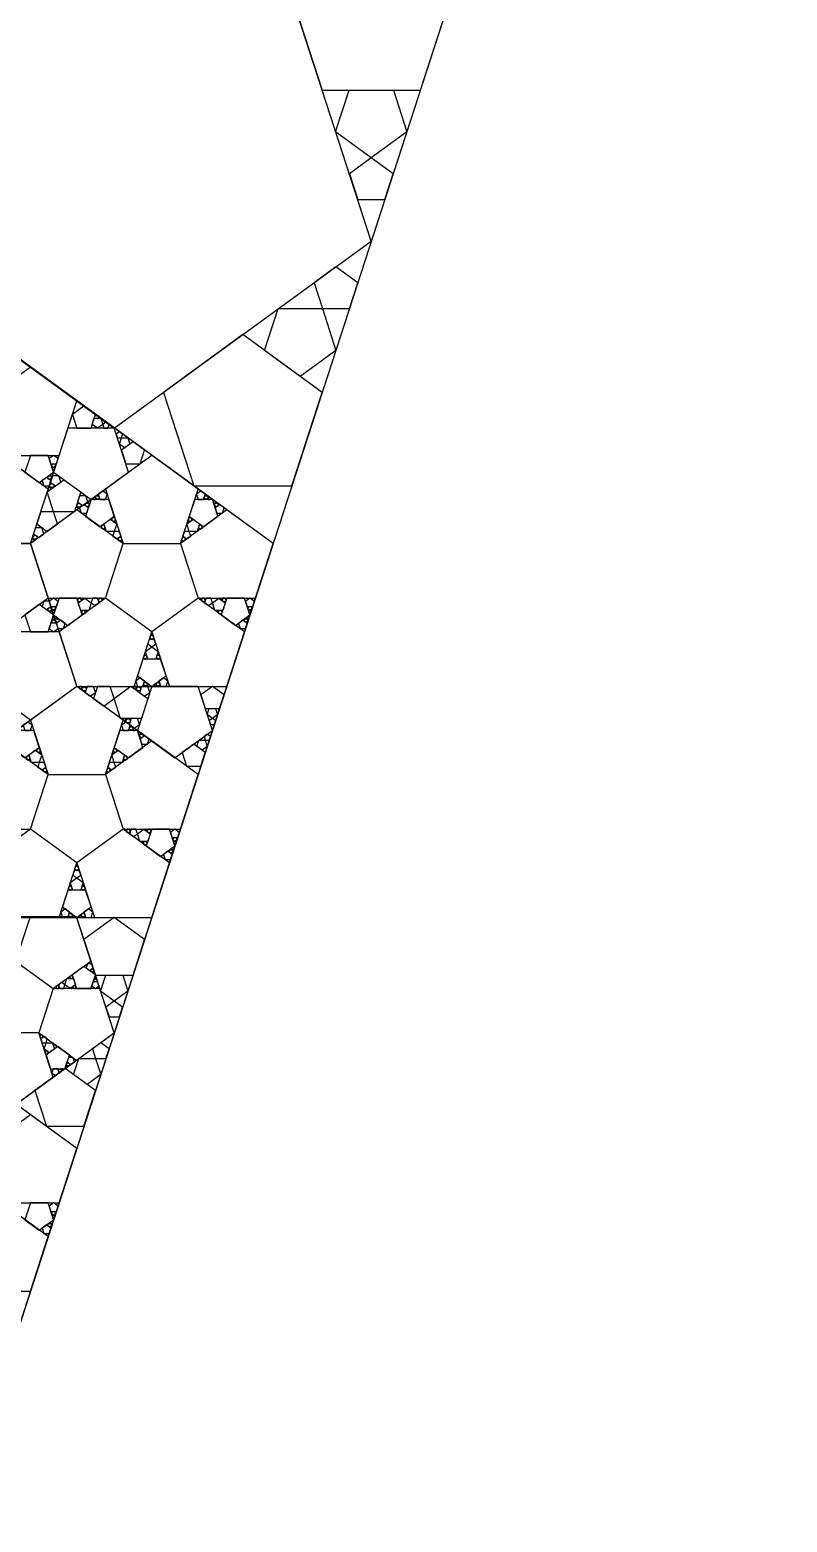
# Model space of a CAD drawing. Header units: inches. Extents: x -578 to 126, y -85 to 118.
# Drawn here: x -221.2 to -188.1, y -85.1 to -20 of the extents above; entities that cross this region are included whole.
import ezdxf

# ---------------------------------------------------------------- set-up
doc = ezdxf.new("R2010")
doc.units = ezdxf.units.IN
doc.header["$MEASUREMENT"] = 0
doc.layers.add('drawing', color=7, linetype='Continuous')

msp = doc.modelspace()

# ---------------------------------------------------------------- linework, layer by layer
for points in [[(-221.168, -42.43), (-219.144, -48.661), (-224.444, -52.512), (-229.744, -48.661), (-227.719, -42.43)], [(-217.893, -44.81), (-217.119, -42.43), (-214.617, -42.43), (-213.844, -44.81), (-215.868, -46.281)], [(-220.395, -52.512), (-217.893, -52.512), (-217.119, -54.891), (-219.144, -56.362), (-221.168, -54.891)], [(-221.815, -60.652), (-220.169, -61.848), (-220.798, -63.783), (-222.832, -63.783), (-223.461, -61.848)]]:
    msp.add_lwpolyline(points, close=True)
at = {"layer": 'drawing'}
for points in [[(-283.222, 95.766), (-378.328, 26.668), (-342.001, -85.135), (-224.444, -85.135), (-188.117, 26.668)], [(-283.223, -42.43), (-269.347, -85.135), (-224.444, -85.135), (-210.568, -42.43), (-246.895, -16.037)], [(-283.222, -42.43), (-269.347, -85.135), (-224.444, -85.135), (-210.568, -42.43), (-246.895, -16.037)], [(-217.506, -37.39), (-206.28, -29.234), (-210.568, -16.037), (-224.444, -16.037), (-228.732, -29.234)], [(-217.506, -37.39), (-206.28, -29.234), (-210.568, -16.037), (-224.444, -16.037), (-228.732, -29.234)], [(-202.811, -18.557), (-206.28, -16.037), (-209.749, -18.557), (-208.424, -22.635), (-204.136, -22.635)], [(-204.722, -24.467), (-206.28, -25.599), (-207.838, -24.467), (-207.243, -22.635), (-205.317, -22.635)], [(-205.325, -26.293), (-206.28, -25.599), (-207.236, -26.293), (-206.871, -27.417), (-205.69, -27.417)], [(-208.782, -31.051), (-208.417, -32.175), (-207.235, -32.175), (-206.87, -31.051), (-207.826, -30.357)], [(-233.02, -58.742), (-215.868, -58.742), (-210.568, -42.43), (-224.444, -32.349), (-238.32, -42.43)], [(-224.444, -32.349), (-238.32, -42.43), (-233.02, -58.742), (-215.868, -58.742), (-210.568, -42.43)], [(-221.168, -42.43), (-219.144, -36.2), (-224.444, -32.349), (-229.744, -36.2), (-227.719, -42.43)], [(-221.168, -42.43), (-219.144, -36.2), (-224.444, -32.349), (-229.744, -36.2), (-227.719, -42.43)], [(-210.343, -32.174), (-208.417, -32.174), (-207.822, -34.006), (-209.38, -35.138), (-210.938, -34.006)], [(-215.362, -35.832), (-214.037, -39.91), (-209.749, -39.91), (-208.424, -35.832), (-211.893, -33.312)], [(-222.419, -38.58), (-219.917, -38.58), (-219.144, -36.2), (-221.168, -34.729), (-223.193, -36.2)], [(-218.831, -36.427), (-219.337, -36.795), (-219.144, -37.39), (-218.518, -37.39), (-218.325, -36.795)], [(-218.097, -36.959), (-218.01, -37.226), (-218.238, -37.391), (-218.465, -37.226), (-218.378, -36.959)], [(-216.88, -39.315), (-217.506, -37.39), (-219.53, -37.39), (-220.156, -39.315), (-218.518, -40.505)], [(-216.88, -39.315), (-217.506, -37.39), (-219.53, -37.39), (-220.156, -39.315), (-218.518, -40.505)], [(-217.871, -37.124), (-218.01, -37.226), (-217.957, -37.39), (-217.785, -37.39), (-217.731, -37.226)], [(-217.367, -37.819), (-217.194, -37.819), (-217.141, -37.655), (-217.28, -37.553), (-217.42, -37.655)], [(-217.281, -38.086), (-217.194, -37.819), (-216.913, -37.819), (-216.826, -38.086), (-217.054, -38.251)], [(-217, -38.947), (-216.374, -38.947), (-216.181, -38.352), (-216.687, -37.985), (-217.193, -38.352)], [(-224.444, -40.05), (-223.671, -42.43), (-221.168, -42.43), (-220.395, -40.05), (-222.419, -38.58)], [(-220.782, -39.769), (-220.156, -39.315), (-220.395, -38.58), (-221.168, -38.58), (-221.407, -39.315)], [(-219.144, -48.661), (-212.593, -48.661), (-210.568, -42.43), (-215.868, -38.58), (-221.168, -42.43)], [(-219.144, -48.661), (-212.593, -48.661), (-210.568, -42.43), (-215.868, -38.58), (-221.168, -42.43)], [(-219.963, -38.72), (-220.156, -38.58), (-220.349, -38.72), (-220.275, -38.947), (-220.036, -38.947)], [(-220.069, -39.049), (-220.156, -39.112), (-220.243, -39.049), (-220.21, -38.947), (-220.102, -38.947)], [(-214.617, -42.43), (-213.844, -40.05), (-215.868, -38.58), (-217.893, -40.05), (-217.119, -42.43)], [(-220.662, -39.683), (-220.588, -39.91), (-220.349, -39.91), (-220.275, -39.683), (-220.469, -39.542)], [(-219.25, -41.042), (-220.159, -41.042), (-220.44, -40.177), (-219.705, -39.643), (-218.969, -40.177)], [(-220.382, -39.479), (-220.275, -39.479), (-220.242, -39.581), (-220.329, -39.644), (-220.416, -39.581)], [(-220.295, -39.416), (-220.275, -39.479), (-220.209, -39.479), (-220.189, -39.416), (-220.242, -39.378)], [(-219.844, -39.744), (-219.93, -39.479), (-220.209, -39.479), (-220.295, -39.744), (-220.07, -39.908)], [(-220.103, -39.151), (-220.156, -39.112), (-220.209, -39.151), (-220.189, -39.214), (-220.123, -39.214)], [(-220.272, -40.055), (-220.296, -39.982), (-220.373, -39.982), (-220.396, -40.055), (-220.334, -40.1)], [(-220.171, -39.982), (-220.296, -39.982), (-220.335, -39.863), (-220.233, -39.789), (-220.132, -39.863)], [(-218.658, -40.606), (-218.744, -40.341), (-219.023, -40.341), (-219.109, -40.606), (-218.883, -40.77)], [(-218.239, -40.505), (-218.326, -40.442), (-218.292, -40.34), (-218.185, -40.34), (-218.152, -40.442)], [(-217.893, -40.505), (-217.819, -40.278), (-218.012, -40.137), (-218.205, -40.278), (-218.132, -40.505)], [(-213.724, -40.137), (-213.918, -40.278), (-213.844, -40.505), (-213.605, -40.505), (-213.531, -40.278)], [(-213.444, -40.34), (-213.411, -40.442), (-213.498, -40.505), (-213.584, -40.442), (-213.551, -40.34)], [(-217.119, -42.43), (-219.144, -40.959), (-221.168, -42.43), (-220.395, -44.81), (-217.893, -44.81)], [(-219.085, -40.917), (-219.109, -40.844), (-219.186, -40.844), (-219.21, -40.917), (-219.148, -40.962)], [(-218.984, -40.844), (-219.109, -40.844), (-219.148, -40.725), (-219.047, -40.651), (-218.945, -40.725)], [(-219.024, -40.873), (-218.95, -41.1), (-218.711, -41.1), (-218.638, -40.873), (-218.831, -40.732)], [(-218.745, -40.669), (-218.637, -40.669), (-218.604, -40.771), (-218.691, -40.834), (-218.778, -40.771)], [(-217.745, -40.505), (-218.518, -40.505), (-218.757, -41.24), (-218.132, -41.695), (-217.506, -41.24)], [(-217.745, -40.505), (-218.518, -40.505), (-218.757, -41.24), (-218.132, -41.695), (-217.506, -41.24)], [(-218.658, -40.606), (-218.637, -40.669), (-218.571, -40.669), (-218.551, -40.606), (-218.604, -40.567)], [(-218.346, -40.505), (-218.326, -40.442), (-218.379, -40.404), (-218.432, -40.442), (-218.412, -40.505)], [(-213.844, -44.81), (-211.341, -44.81), (-210.568, -42.43), (-212.593, -40.959), (-214.617, -42.43)], [(-212.979, -41.24), (-213.218, -40.505), (-213.991, -40.505), (-214.23, -41.24), (-213.605, -41.695)], [(-212.979, -41.24), (-213.218, -40.505), (-213.991, -40.505), (-214.23, -41.24), (-213.605, -41.695)], [(-213.357, -40.404), (-213.411, -40.442), (-213.39, -40.505), (-213.325, -40.505), (-213.304, -40.442)], [(-213.165, -40.669), (-213.099, -40.669), (-213.079, -40.606), (-213.132, -40.567), (-213.185, -40.606)], [(-213.132, -40.771), (-213.099, -40.669), (-212.992, -40.669), (-212.959, -40.771), (-213.045, -40.834)], [(-213.025, -41.1), (-212.786, -41.1), (-212.712, -40.873), (-212.905, -40.732), (-213.099, -40.873)], [(-219.987, -41.572), (-220.159, -41.042), (-220.717, -41.042), (-220.89, -41.572), (-220.438, -41.9)], [(-217.939, -41.632), (-218.045, -41.632), (-218.078, -41.734), (-217.992, -41.796), (-217.906, -41.734)], [(-217.397, -41.57), (-217.505, -41.9), (-217.852, -41.9), (-217.959, -41.57), (-217.678, -41.366)], [(-217.486, -41.303), (-217.592, -41.303), (-217.625, -41.404), (-217.539, -41.467), (-217.453, -41.404)], [(-217.438, -41.45), (-217.453, -41.495), (-217.5, -41.495), (-217.515, -41.45), (-217.476, -41.421)], [(-217.423, -41.495), (-217.453, -41.495), (-217.462, -41.523), (-217.438, -41.54), (-217.414, -41.523)], [(-213.884, -41.9), (-214.232, -41.9), (-214.339, -41.57), (-214.058, -41.366), (-213.777, -41.57)], [(-214.275, -41.523), (-214.284, -41.495), (-214.313, -41.495), (-214.322, -41.523), (-214.298, -41.54)], [(-214.236, -41.495), (-214.284, -41.495), (-214.299, -41.45), (-214.26, -41.421), (-214.221, -41.45)], [(-214.111, -41.404), (-214.144, -41.303), (-214.251, -41.303), (-214.284, -41.404), (-214.197, -41.467)], [(-213.658, -41.734), (-213.691, -41.632), (-213.797, -41.632), (-213.83, -41.734), (-213.744, -41.796)], [(-221.006, -42.312), (-221.029, -42.239), (-221.106, -42.239), (-221.13, -42.312), (-221.068, -42.357)], [(-220.904, -42.239), (-221.029, -42.239), (-221.068, -42.12), (-220.967, -42.046), (-220.865, -42.12)], [(-220.578, -42.001), (-220.664, -41.736), (-220.943, -41.736), (-221.029, -42.001), (-220.803, -42.165)], [(-217.891, -41.779), (-217.906, -41.824), (-217.954, -41.824), (-217.968, -41.779), (-217.93, -41.751)], [(-217.876, -41.824), (-217.906, -41.824), (-217.915, -41.852), (-217.891, -41.87), (-217.867, -41.852)], [(-217.292, -41.9), (-217.505, -41.9), (-217.57, -42.103), (-217.398, -42.228), (-217.226, -42.103)], [(-217.205, -42.165), (-217.312, -42.165), (-217.345, -42.266), (-217.259, -42.329), (-217.173, -42.266)], [(-217.158, -42.312), (-217.172, -42.357), (-217.22, -42.357), (-217.235, -42.312), (-217.196, -42.284)], [(-214.516, -42.357), (-214.564, -42.357), (-214.579, -42.312), (-214.54, -42.284), (-214.501, -42.312)], [(-214.391, -42.266), (-214.424, -42.165), (-214.531, -42.165), (-214.564, -42.266), (-214.478, -42.329)], [(-214.166, -42.103), (-214.232, -41.9), (-214.445, -41.9), (-214.511, -42.103), (-214.338, -42.228)], [(-213.821, -41.852), (-213.83, -41.824), (-213.86, -41.824), (-213.869, -41.852), (-213.845, -41.87)], [(-213.783, -41.824), (-213.83, -41.824), (-213.845, -41.779), (-213.807, -41.751), (-213.768, -41.779)], [(-227.72, -42.432), (-229.738, -48.665), (-224.434, -52.51), (-219.138, -48.654), (-221.169, -42.425)], [(-222.416, -46.277), (-220.393, -44.804), (-221.169, -42.425), (-223.671, -42.428), (-224.442, -44.809)], [(-217.143, -42.357), (-217.172, -42.357), (-217.181, -42.385), (-217.158, -42.402), (-217.134, -42.385)], [(-214.555, -42.385), (-214.564, -42.357), (-214.593, -42.357), (-214.602, -42.385), (-214.579, -42.402)], [(-219.963, -44.951), (-220.156, -44.81), (-220.349, -44.951), (-220.275, -45.178), (-220.037, -45.178)], [(-219.917, -44.81), (-220.156, -45.546), (-219.53, -46), (-218.905, -45.546), (-219.144, -44.81)], [(-219.917, -44.81), (-220.156, -45.546), (-219.53, -46), (-218.905, -45.546), (-219.144, -44.81)], [(-217.893, -44.81), (-219.917, -46.281), (-219.144, -48.661), (-216.641, -48.661), (-215.868, -46.281)], [(-219.078, -44.81), (-219.111, -44.911), (-219.025, -44.974), (-218.939, -44.911), (-218.971, -44.81)], [(-218.797, -44.809), (-218.516, -45.013), (-218.623, -45.343), (-218.971, -45.343), (-219.078, -45.013)], [(-218.924, -44.81), (-218.885, -44.838), (-218.9, -44.884), (-218.948, -44.884), (-218.962, -44.838)], [(-218.876, -44.81), (-218.885, -44.838), (-218.861, -44.855), (-218.838, -44.838), (-218.847, -44.81)], [(-218.45, -44.81), (-218.516, -45.013), (-218.344, -45.138), (-218.171, -45.013), (-218.237, -44.81)], [(-218.171, -44.81), (-218.204, -44.911), (-218.118, -44.974), (-218.032, -44.911), (-218.065, -44.81)], [(-218.017, -44.81), (-217.978, -44.838), (-217.993, -44.884), (-218.041, -44.884), (-218.056, -44.838)], [(-217.969, -44.81), (-217.978, -44.838), (-217.955, -44.855), (-217.931, -44.838), (-217.94, -44.81)], [(-215.868, -46.281), (-215.095, -48.661), (-212.593, -48.661), (-211.819, -46.281), (-213.844, -44.81)], [(-213.782, -44.855), (-213.758, -44.838), (-213.767, -44.81), (-213.796, -44.81), (-213.805, -44.838)], [(-213.743, -44.884), (-213.758, -44.838), (-213.719, -44.81), (-213.68, -44.838), (-213.695, -44.884)], [(-213.618, -44.974), (-213.532, -44.911), (-213.565, -44.81), (-213.671, -44.81), (-213.704, -44.911)], [(-213.393, -45.138), (-213.22, -45.013), (-213.286, -44.81), (-213.499, -44.81), (-213.565, -45.013)], [(-213.113, -45.343), (-213.22, -45.013), (-212.939, -44.809), (-212.658, -45.013), (-212.766, -45.343)], [(-212.875, -44.855), (-212.851, -44.838), (-212.86, -44.81), (-212.89, -44.81), (-212.899, -44.838)], [(-212.837, -44.884), (-212.851, -44.838), (-212.813, -44.81), (-212.774, -44.838), (-212.789, -44.884)], [(-212.206, -46), (-211.58, -45.546), (-211.819, -44.81), (-212.593, -44.81), (-212.831, -45.546)], [(-212.206, -46), (-211.58, -45.546), (-211.819, -44.81), (-212.593, -44.81), (-212.831, -45.546)], [(-212.712, -44.974), (-212.625, -44.911), (-212.658, -44.81), (-212.765, -44.81), (-212.798, -44.911)], [(-211.387, -44.951), (-211.58, -44.81), (-211.774, -44.951), (-211.7, -45.178), (-211.461, -45.178)], [(-220.391, -46.275), (-220.153, -45.54), (-220.779, -45.086), (-221.405, -45.541), (-221.165, -46.276)], [(-220.391, -46.275), (-220.153, -45.54), (-220.779, -45.086), (-221.405, -45.541), (-221.165, -46.276)], [(-220.347, -44.945), (-220.586, -44.945), (-220.66, -45.172), (-220.466, -45.313), (-220.273, -45.172)], [(-220.24, -45.274), (-220.273, -45.376), (-220.38, -45.376), (-220.413, -45.274), (-220.326, -45.211)], [(-220.207, -45.376), (-220.273, -45.376), (-220.293, -45.439), (-220.24, -45.477), (-220.186, -45.438)], [(-220.069, -45.28), (-220.156, -45.343), (-220.243, -45.28), (-220.21, -45.178), (-220.102, -45.178)], [(-220.103, -45.382), (-220.156, -45.343), (-220.209, -45.382), (-220.189, -45.444), (-220.123, -45.444)], [(-218.905, -45.343), (-218.938, -45.444), (-218.852, -45.507), (-218.765, -45.444), (-218.798, -45.343)], [(-218.751, -45.343), (-218.712, -45.371), (-218.727, -45.416), (-218.774, -45.416), (-218.789, -45.371)], [(-218.703, -45.343), (-218.712, -45.371), (-218.688, -45.388), (-218.664, -45.371), (-218.673, -45.343)], [(-213.048, -45.388), (-213.024, -45.371), (-213.033, -45.343), (-213.063, -45.343), (-213.072, -45.371)], [(-213.01, -45.416), (-213.024, -45.371), (-212.986, -45.343), (-212.947, -45.371), (-212.962, -45.416)], [(-212.885, -45.507), (-212.799, -45.444), (-212.831, -45.343), (-212.938, -45.343), (-212.971, -45.444)], [(-211.493, -45.28), (-211.58, -45.343), (-211.667, -45.28), (-211.634, -45.178), (-211.527, -45.178)], [(-211.527, -45.382), (-211.58, -45.343), (-211.634, -45.382), (-211.613, -45.444), (-211.547, -45.444)], [(-220.346, -46.135), (-220.153, -46.275), (-219.959, -46.134), (-220.033, -45.907), (-220.272, -45.907)], [(-220.24, -45.805), (-220.153, -45.742), (-220.066, -45.805), (-220.099, -45.907), (-220.207, -45.907)], [(-220.206, -45.704), (-220.153, -45.742), (-220.1, -45.703), (-220.12, -45.641), (-220.186, -45.641)], [(-220.103, -45.709), (-220.037, -45.709), (-220.017, -45.647), (-220.07, -45.608), (-220.123, -45.647)], [(-220.07, -45.812), (-220.037, -45.709), (-219.93, -45.709), (-219.896, -45.812), (-219.983, -45.875)], [(-219.963, -46.141), (-219.724, -46.141), (-219.65, -45.913), (-219.843, -45.773), (-220.037, -45.913)], [(-212.086, -45.913), (-212.013, -46.141), (-211.774, -46.141), (-211.7, -45.913), (-211.893, -45.773)], [(-211.807, -45.709), (-211.699, -45.709), (-211.666, -45.812), (-211.753, -45.875), (-211.84, -45.812)], [(-211.72, -45.647), (-211.699, -45.709), (-211.634, -45.709), (-211.613, -45.647), (-211.666, -45.608)], [(-223.187, -48.658), (-221.161, -50.127), (-219.138, -48.654), (-219.914, -46.275), (-222.416, -46.277)], [(-216.04, -46.811), (-215.868, -46.937), (-215.696, -46.811), (-215.762, -46.609), (-215.975, -46.609)], [(-215.954, -46.546), (-215.868, -46.609), (-215.782, -46.546), (-215.815, -46.445), (-215.921, -46.445)], [(-215.907, -46.399), (-215.868, -46.371), (-215.829, -46.399), (-215.844, -46.445), (-215.892, -46.445)], [(-215.892, -46.354), (-215.868, -46.371), (-215.844, -46.354), (-215.853, -46.326), (-215.883, -46.326)], [(-216.494, -48.206), (-215.868, -48.661), (-215.243, -48.206), (-215.482, -47.471), (-216.255, -47.471)], [(-216.234, -47.408), (-216.148, -47.471), (-216.062, -47.408), (-216.095, -47.307), (-216.202, -47.307)], [(-216.187, -47.262), (-216.148, -47.233), (-216.11, -47.262), (-216.124, -47.307), (-216.172, -47.307)], [(-216.172, -47.216), (-216.148, -47.233), (-216.125, -47.216), (-216.134, -47.188), (-216.163, -47.188)], [(-216.149, -47.141), (-215.868, -46.937), (-215.587, -47.141), (-215.695, -47.471), (-216.042, -47.471)], [(-215.674, -47.408), (-215.588, -47.471), (-215.502, -47.408), (-215.535, -47.307), (-215.641, -47.307)], [(-215.627, -47.262), (-215.588, -47.233), (-215.549, -47.262), (-215.564, -47.307), (-215.612, -47.307)], [(-215.612, -47.216), (-215.588, -47.233), (-215.564, -47.216), (-215.573, -47.188), (-215.603, -47.188)], [(-224.444, -52.512), (-222.419, -58.742), (-215.868, -58.742), (-213.844, -52.512), (-219.144, -48.661)], [(-224.444, -52.512), (-222.419, -58.742), (-215.868, -58.742), (-213.844, -52.512), (-219.144, -48.661)], [(-217.893, -52.512), (-217.119, -50.132), (-219.144, -48.661), (-221.168, -50.132), (-220.395, -52.512)], [(-218.981, -48.779), (-218.919, -48.734), (-218.943, -48.661), (-219.02, -48.661), (-219.043, -48.734)], [(-218.88, -48.853), (-218.919, -48.734), (-218.818, -48.66), (-218.716, -48.734), (-218.755, -48.853)], [(-218.553, -49.09), (-218.328, -48.926), (-218.414, -48.661), (-218.693, -48.661), (-218.779, -48.926)], [(-217.963, -49.519), (-217.511, -49.191), (-217.684, -48.661), (-218.242, -48.661), (-218.414, -49.191)], [(-217.231, -50.056), (-217.512, -49.191), (-216.776, -48.657), (-216.04, -49.191), (-216.321, -50.056)], [(-216.608, -48.779), (-216.546, -48.734), (-216.569, -48.661), (-216.646, -48.661), (-216.67, -48.734)], [(-216.374, -48.293), (-216.568, -48.434), (-216.494, -48.661), (-216.255, -48.661), (-216.181, -48.434)], [(-216.507, -48.853), (-216.546, -48.734), (-216.444, -48.66), (-216.343, -48.734), (-216.382, -48.853)], [(-214.856, -51.776), (-213.218, -50.586), (-213.844, -48.661), (-215.868, -48.661), (-216.494, -50.586)], [(-214.856, -51.776), (-213.218, -50.586), (-213.844, -48.661), (-215.868, -48.661), (-216.494, -50.586)], [(-216.18, -49.09), (-215.954, -48.926), (-216.04, -48.661), (-216.319, -48.661), (-216.405, -48.926)], [(-216.094, -48.496), (-216.061, -48.598), (-216.148, -48.661), (-216.234, -48.598), (-216.201, -48.496)], [(-216.008, -48.56), (-216.061, -48.598), (-216.04, -48.661), (-215.975, -48.661), (-215.954, -48.598)], [(-215.696, -48.661), (-215.675, -48.598), (-215.729, -48.56), (-215.782, -48.598), (-215.762, -48.661)], [(-215.589, -48.661), (-215.675, -48.598), (-215.642, -48.496), (-215.535, -48.496), (-215.502, -48.598)], [(-215.243, -48.661), (-215.169, -48.434), (-215.362, -48.293), (-215.555, -48.434), (-215.482, -48.661)], [(-212.712, -49.029), (-213.218, -48.661), (-213.724, -49.029), (-213.531, -49.624), (-212.905, -49.624)], [(-217.061, -50.174), (-216.999, -50.129), (-217.023, -50.056), (-217.099, -50.056), (-217.123, -50.129)], [(-216.96, -50.248), (-216.999, -50.129), (-216.898, -50.055), (-216.796, -50.129), (-216.835, -50.248)], [(-216.633, -50.485), (-216.408, -50.321), (-216.494, -50.056), (-216.773, -50.056), (-216.859, -50.321)], [(-212.991, -49.891), (-213.218, -50.056), (-213.445, -49.891), (-213.359, -49.624), (-213.078, -49.624)], [(-213.079, -50.157), (-213.218, -50.056), (-213.358, -50.157), (-213.304, -50.321), (-213.132, -50.321)], [(-221.021, -50.586), (-221.794, -50.586), (-222.033, -51.322), (-221.407, -51.776), (-220.782, -51.322)], [(-221.021, -50.586), (-221.794, -50.586), (-222.033, -51.322), (-221.407, -51.776), (-220.782, -51.322)], [(-221.168, -50.586), (-221.094, -50.359), (-221.288, -50.219), (-221.481, -50.359), (-221.407, -50.586)], [(-216.255, -51.322), (-216.494, -50.586), (-217.267, -50.586), (-217.506, -51.322), (-216.88, -51.776)], [(-216.255, -51.322), (-216.494, -50.586), (-217.267, -50.586), (-217.506, -51.322), (-216.88, -51.776)], [(-217, -50.219), (-217.193, -50.359), (-217.119, -50.586), (-216.88, -50.586), (-216.807, -50.359)], [(-216.72, -50.422), (-216.686, -50.524), (-216.773, -50.587), (-216.86, -50.524), (-216.827, -50.422)], [(-216.633, -50.485), (-216.686, -50.524), (-216.666, -50.586), (-216.6, -50.586), (-216.58, -50.524)], [(-216.44, -50.75), (-216.375, -50.75), (-216.354, -50.687), (-216.408, -50.649), (-216.461, -50.687)], [(-216.408, -50.852), (-216.375, -50.75), (-216.267, -50.75), (-216.234, -50.852), (-216.321, -50.915)], [(-213.583, -50.851), (-213.53, -51.015), (-213.357, -51.015), (-213.304, -50.851), (-213.444, -50.75)], [(-220.395, -52.512), (-222.419, -51.041), (-224.444, -52.512), (-223.671, -54.891), (-221.168, -54.891)], [(-220.673, -51.651), (-220.78, -51.981), (-221.128, -51.981), (-221.235, -51.651), (-220.954, -51.447)], [(-220.761, -51.384), (-220.868, -51.384), (-220.901, -51.486), (-220.814, -51.548), (-220.728, -51.486)], [(-217.119, -54.891), (-214.617, -54.891), (-213.844, -52.512), (-215.868, -51.041), (-217.893, -52.512)], [(-217.16, -51.981), (-217.507, -51.981), (-217.615, -51.651), (-217.334, -51.447), (-217.053, -51.651)], [(-217.387, -51.486), (-217.42, -51.384), (-217.526, -51.384), (-217.559, -51.486), (-217.473, -51.548)], [(-216.3, -51.181), (-216.061, -51.181), (-215.988, -50.954), (-216.181, -50.813), (-216.374, -50.954)], [(-214.543, -51.549), (-214.35, -52.144), (-213.724, -52.144), (-213.531, -51.549), (-214.037, -51.181)], [(-213.811, -51.015), (-213.53, -51.015), (-213.443, -51.282), (-213.67, -51.448), (-213.898, -51.282)], [(-221.215, -51.714), (-221.321, -51.714), (-221.354, -51.815), (-221.268, -51.877), (-221.182, -51.815)], [(-221.167, -51.86), (-221.181, -51.906), (-221.229, -51.906), (-221.244, -51.86), (-221.205, -51.832)], [(-221.152, -51.906), (-221.181, -51.906), (-221.19, -51.934), (-221.167, -51.951), (-221.143, -51.934)], [(-220.567, -51.981), (-220.78, -51.981), (-220.846, -52.184), (-220.674, -52.309), (-220.501, -52.184)], [(-220.713, -51.531), (-220.728, -51.576), (-220.776, -51.576), (-220.791, -51.531), (-220.752, -51.503)], [(-220.699, -51.576), (-220.728, -51.576), (-220.737, -51.604), (-220.713, -51.622), (-220.69, -51.604)], [(-217.441, -52.184), (-217.507, -51.981), (-217.72, -51.981), (-217.786, -52.184), (-217.614, -52.309)], [(-217.55, -51.604), (-217.559, -51.576), (-217.589, -51.576), (-217.598, -51.604), (-217.574, -51.622)], [(-217.512, -51.576), (-217.559, -51.576), (-217.574, -51.531), (-217.535, -51.503), (-217.497, -51.531)], [(-217.097, -51.934), (-217.106, -51.906), (-217.135, -51.906), (-217.145, -51.934), (-217.121, -51.951)], [(-217.058, -51.906), (-217.106, -51.906), (-217.121, -51.86), (-217.082, -51.832), (-217.044, -51.86)], [(-216.934, -51.815), (-216.967, -51.714), (-217.073, -51.714), (-217.106, -51.815), (-217.02, -51.877)], [(-220.481, -52.246), (-220.588, -52.246), (-220.62, -52.348), (-220.534, -52.41), (-220.448, -52.348)], [(-220.433, -52.393), (-220.448, -52.439), (-220.496, -52.439), (-220.511, -52.393), (-220.472, -52.365)], [(-220.419, -52.439), (-220.448, -52.439), (-220.457, -52.466), (-220.433, -52.484), (-220.41, -52.466)], [(-217.83, -52.466), (-217.84, -52.439), (-217.869, -52.439), (-217.878, -52.466), (-217.854, -52.484)], [(-217.792, -52.439), (-217.84, -52.439), (-217.854, -52.393), (-217.816, -52.365), (-217.777, -52.393)], [(-217.667, -52.348), (-217.7, -52.246), (-217.806, -52.246), (-217.839, -52.348), (-217.753, -52.41)], [(-221.168, -54.891), (-223.193, -56.362), (-222.419, -58.742), (-219.917, -58.742), (-219.144, -56.362)], [(-219.144, -56.362), (-218.37, -58.742), (-215.868, -58.742), (-215.095, -56.362), (-217.119, -54.891)], [(-217.057, -54.937), (-217.033, -54.919), (-217.043, -54.891), (-217.072, -54.891), (-217.081, -54.919)], [(-217.019, -54.965), (-217.033, -54.919), (-216.995, -54.891), (-216.956, -54.919), (-216.971, -54.965)], [(-216.894, -55.055), (-216.808, -54.993), (-216.841, -54.891), (-216.947, -54.891), (-216.98, -54.993)], [(-216.668, -55.219), (-216.496, -55.094), (-216.562, -54.891), (-216.775, -54.891), (-216.841, -55.094)], [(-216.389, -55.424), (-216.496, -55.094), (-216.215, -54.89), (-215.934, -55.094), (-216.041, -55.424)], [(-216.151, -54.937), (-216.127, -54.919), (-216.136, -54.891), (-216.165, -54.891), (-216.174, -54.919)], [(-216.112, -54.965), (-216.127, -54.919), (-216.088, -54.891), (-216.05, -54.919), (-216.064, -54.965)], [(-215.482, -56.081), (-214.856, -55.627), (-215.095, -54.891), (-215.868, -54.891), (-216.107, -55.627)], [(-215.482, -56.081), (-214.856, -55.627), (-215.095, -54.891), (-215.868, -54.891), (-216.107, -55.627)], [(-215.987, -55.055), (-215.901, -54.993), (-215.934, -54.891), (-216.04, -54.891), (-216.073, -54.993)], [(-214.663, -55.032), (-214.856, -54.891), (-215.049, -55.032), (-214.975, -55.259), (-214.736, -55.259)], [(-214.769, -55.361), (-214.856, -55.424), (-214.943, -55.361), (-214.91, -55.259), (-214.802, -55.259)], [(-216.324, -55.469), (-216.3, -55.452), (-216.309, -55.424), (-216.338, -55.424), (-216.348, -55.452)], [(-216.285, -55.498), (-216.3, -55.452), (-216.261, -55.424), (-216.223, -55.452), (-216.237, -55.498)], [(-216.16, -55.588), (-216.074, -55.526), (-216.107, -55.424), (-216.214, -55.424), (-216.246, -55.526)], [(-215.362, -55.995), (-215.288, -56.222), (-215.049, -56.222), (-214.975, -55.995), (-215.169, -55.854)], [(-215.082, -55.791), (-214.975, -55.791), (-214.942, -55.893), (-215.029, -55.956), (-215.115, -55.893)], [(-214.995, -55.728), (-214.975, -55.791), (-214.909, -55.791), (-214.889, -55.728), (-214.942, -55.689)], [(-214.803, -55.463), (-214.856, -55.424), (-214.909, -55.463), (-214.889, -55.526), (-214.823, -55.526)], [(-219.23, -56.627), (-219.144, -56.69), (-219.058, -56.627), (-219.091, -56.526), (-219.197, -56.526)], [(-219.182, -56.481), (-219.144, -56.453), (-219.105, -56.481), (-219.12, -56.526), (-219.168, -56.526)], [(-219.167, -56.435), (-219.144, -56.453), (-219.12, -56.435), (-219.129, -56.407), (-219.158, -56.407)], [(-219.448, -57.298), (-219.424, -57.315), (-219.4, -57.298), (-219.409, -57.27), (-219.439, -57.27)], [(-219.425, -57.222), (-219.144, -57.018), (-218.863, -57.222), (-218.97, -57.552), (-219.317, -57.552)], [(-219.316, -56.893), (-219.144, -57.018), (-218.971, -56.893), (-219.037, -56.69), (-219.25, -56.69)], [(-218.887, -57.298), (-218.864, -57.315), (-218.84, -57.298), (-218.849, -57.27), (-218.878, -57.27)], [(-219.769, -58.288), (-219.144, -58.742), (-218.518, -58.288), (-218.757, -57.552), (-219.53, -57.552)], [(-219.769, -58.288), (-219.144, -58.742), (-218.518, -58.288), (-218.757, -57.552), (-219.53, -57.552)], [(-219.51, -57.49), (-219.424, -57.552), (-219.338, -57.49), (-219.371, -57.388), (-219.477, -57.388)], [(-219.463, -57.343), (-219.424, -57.315), (-219.385, -57.343), (-219.4, -57.388), (-219.448, -57.388)], [(-218.95, -57.49), (-218.864, -57.552), (-218.777, -57.49), (-218.81, -57.388), (-218.917, -57.388)], [(-218.902, -57.343), (-218.864, -57.315), (-218.825, -57.343), (-218.84, -57.388), (-218.888, -57.388)], [(-219.65, -58.374), (-219.843, -58.515), (-219.769, -58.742), (-219.53, -58.742), (-219.457, -58.515)], [(-219.37, -58.578), (-219.336, -58.68), (-219.423, -58.743), (-219.51, -58.68), (-219.477, -58.578)], [(-218.864, -58.743), (-218.951, -58.68), (-218.918, -58.578), (-218.811, -58.578), (-218.777, -58.68)], [(-218.518, -58.742), (-218.444, -58.515), (-218.638, -58.374), (-218.831, -58.515), (-218.757, -58.742)], [(-246.895, -68.823), (-241.595, -85.135), (-224.444, -85.135), (-219.144, -68.823), (-233.02, -58.742)], [(-233.02, -58.742), (-246.895, -68.824), (-241.595, -85.135), (-224.444, -85.135), (-219.144, -68.824)], [(-224.478, -58.718), (-226.124, -63.783), (-221.815, -66.913), (-217.506, -63.783), (-219.152, -58.718)], [(-221.794, -66.898), (-217.506, -63.783), (-219.144, -58.742), (-224.444, -58.742), (-226.082, -63.783)], [(-221.794, -66.898), (-217.506, -63.783), (-219.144, -58.742), (-224.444, -58.742), (-226.082, -63.783)], [(-220.169, -61.848), (-218.523, -60.652), (-219.152, -58.718), (-221.186, -58.718), (-221.815, -60.652)], [(-219.283, -58.641), (-219.336, -58.68), (-219.316, -58.742), (-219.25, -58.742), (-219.23, -58.68)], [(-218.971, -58.742), (-218.951, -58.68), (-219.004, -58.641), (-219.058, -58.68), (-219.037, -58.742)], [(-216.181, -59.705), (-217.506, -58.742), (-218.831, -59.705), (-218.325, -61.262), (-216.687, -61.262)], [(-218.523, -61.848), (-218.329, -61.25), (-218.838, -60.881), (-219.346, -61.25), (-219.152, -61.848)], [(-218.523, -61.848), (-218.329, -61.25), (-218.838, -60.881), (-219.346, -61.25), (-219.152, -61.848)], [(-218.486, -60.767), (-218.68, -60.767), (-218.74, -60.951), (-218.583, -61.065), (-218.426, -60.951)], [(-218.399, -61.034), (-218.426, -61.117), (-218.513, -61.117), (-218.54, -61.034), (-218.469, -60.983)], [(-218.372, -61.117), (-218.426, -61.117), (-218.442, -61.168), (-218.399, -61.199), (-218.356, -61.168)], [(-220.798, -63.783), (-219.152, -64.979), (-217.506, -63.783), (-218.135, -61.848), (-220.169, -61.848)], [(-220.107, -61.848), (-220.099, -61.825), (-220.119, -61.811), (-220.138, -61.825), (-220.13, -61.848)], [(-220.068, -61.848), (-220.099, -61.825), (-220.087, -61.788), (-220.048, -61.788), (-220.036, -61.825)], [(-219.942, -61.848), (-219.916, -61.766), (-219.986, -61.715), (-220.056, -61.766), (-220.029, -61.848)], [(-219.716, -61.848), (-219.662, -61.683), (-219.802, -61.582), (-219.942, -61.683), (-219.889, -61.848)], [(-219.434, -61.849), (-219.662, -61.683), (-219.575, -61.415), (-219.293, -61.415), (-219.205, -61.683)], [(-219.51, -61.415), (-219.503, -61.392), (-219.522, -61.378), (-219.542, -61.392), (-219.534, -61.415)], [(-219.472, -61.415), (-219.503, -61.392), (-219.491, -61.355), (-219.452, -61.355), (-219.44, -61.392)], [(-219.346, -61.415), (-219.319, -61.333), (-219.389, -61.282), (-219.459, -61.333), (-219.433, -61.415)], [(-219.37, -61.848), (-219.362, -61.825), (-219.382, -61.811), (-219.401, -61.825), (-219.393, -61.848)], [(-219.331, -61.848), (-219.362, -61.825), (-219.35, -61.788), (-219.311, -61.788), (-219.299, -61.825)], [(-219.205, -61.848), (-219.179, -61.766), (-219.249, -61.715), (-219.319, -61.766), (-219.292, -61.848)], [(-218.486, -61.734), (-218.329, -61.848), (-218.172, -61.734), (-218.232, -61.549), (-218.426, -61.549)], [(-218.4, -61.466), (-218.329, -61.415), (-218.258, -61.466), (-218.285, -61.549), (-218.373, -61.549)], [(-218.372, -61.383), (-218.329, -61.415), (-218.286, -61.383), (-218.302, -61.333), (-218.356, -61.333)], [(-216.911, -61.962), (-217.506, -62.394), (-218.101, -61.962), (-217.874, -61.262), (-217.138, -61.262)], [(-217.141, -62.66), (-217.506, -62.394), (-217.871, -62.66), (-217.732, -63.089), (-217.28, -63.089)], [(-222.832, -63.783), (-223.461, -65.718), (-221.815, -66.913), (-220.169, -65.718), (-220.798, -63.783)], [(-220.778, -63.842), (-220.755, -63.842), (-220.747, -63.82), (-220.766, -63.806), (-220.786, -63.82)], [(-220.767, -63.879), (-220.755, -63.842), (-220.716, -63.842), (-220.704, -63.879), (-220.735, -63.902)], [(-220.728, -63.998), (-220.641, -63.998), (-220.614, -63.916), (-220.684, -63.865), (-220.754, -63.916)], [(-220.658, -64.214), (-220.484, -64.214), (-220.431, -64.049), (-220.571, -63.947), (-220.711, -64.049)], [(-220.572, -64.483), (-220.484, -64.214), (-220.202, -64.214), (-220.115, -64.483), (-220.343, -64.648)], [(-220.289, -65.348), (-219.66, -65.348), (-219.466, -64.75), (-219.975, -64.381), (-220.483, -64.75)], [(-220.289, -65.348), (-219.66, -65.348), (-219.466, -64.75), (-219.975, -64.381), (-220.483, -64.75)], [(-220.182, -64.275), (-220.158, -64.275), (-220.151, -64.253), (-220.17, -64.239), (-220.19, -64.253)], [(-220.17, -64.312), (-220.158, -64.275), (-220.119, -64.275), (-220.107, -64.312), (-220.139, -64.335)], [(-220.131, -64.432), (-220.045, -64.432), (-220.018, -64.349), (-220.088, -64.298), (-220.158, -64.349)], [(-218.462, -64.477), (-218.322, -64.906), (-217.871, -64.906), (-217.731, -64.477), (-218.096, -64.212)], [(-227.719, -75.054), (-221.168, -75.054), (-219.144, -68.824), (-224.444, -64.973), (-229.744, -68.824)], [(-227.719, -75.054), (-221.168, -75.054), (-219.144, -68.824), (-224.444, -64.973), (-229.744, -68.824)], [(-220.551, -64.543), (-220.527, -64.543), (-220.519, -64.52), (-220.539, -64.506), (-220.558, -64.52)], [(-220.539, -64.58), (-220.527, -64.543), (-220.488, -64.543), (-220.476, -64.58), (-220.507, -64.603)], [(-220.5, -64.699), (-220.413, -64.699), (-220.387, -64.617), (-220.457, -64.566), (-220.527, -64.617)], [(-219.476, -65.215), (-219.564, -65.215), (-219.591, -65.132), (-219.52, -65.081), (-219.449, -65.132)], [(-219.249, -65.049), (-219.309, -64.864), (-219.503, -64.864), (-219.563, -65.049), (-219.406, -65.163)], [(-219.058, -64.906), (-218.322, -64.906), (-218.095, -65.606), (-218.69, -66.038), (-219.285, -65.606)], [(-220.975, -66.303), (-220.469, -67.861), (-218.831, -67.861), (-218.325, -66.303), (-219.65, -65.34)], [(-220.169, -65.348), (-220.229, -65.533), (-220.072, -65.647), (-219.915, -65.533), (-219.975, -65.348)], [(-219.888, -65.348), (-219.817, -65.399), (-219.844, -65.482), (-219.931, -65.482), (-219.958, -65.399)], [(-219.801, -65.348), (-219.817, -65.399), (-219.774, -65.43), (-219.73, -65.399), (-219.747, -65.348)], [(-219.547, -65.266), (-219.564, -65.215), (-219.617, -65.215), (-219.634, -65.266), (-219.59, -65.297)], [(-222.419, -71.203), (-219.917, -71.203), (-219.144, -68.824), (-221.168, -67.353), (-223.193, -68.824)], [(-224.444, -72.674), (-223.671, -75.054), (-221.168, -75.054), (-220.395, -72.674), (-222.419, -71.203)], [(-220.782, -72.393), (-220.156, -71.939), (-220.395, -71.203), (-221.168, -71.203), (-221.407, -71.939)], [(-220.782, -72.393), (-220.156, -71.939), (-220.395, -71.203), (-221.168, -71.203), (-221.407, -71.939)], [(-219.963, -71.344), (-220.156, -71.203), (-220.349, -71.344), (-220.275, -71.571), (-220.036, -71.571)], [(-220.069, -71.673), (-220.156, -71.736), (-220.243, -71.673), (-220.21, -71.571), (-220.102, -71.571)], [(-220.662, -72.307), (-220.588, -72.534), (-220.349, -72.534), (-220.275, -72.307), (-220.469, -72.166)], [(-220.382, -72.103), (-220.275, -72.103), (-220.242, -72.205), (-220.329, -72.268), (-220.416, -72.205)], [(-220.295, -72.04), (-220.275, -72.103), (-220.209, -72.103), (-220.189, -72.04), (-220.242, -72.001)], [(-220.103, -71.775), (-220.156, -71.736), (-220.209, -71.775), (-220.189, -71.838), (-220.123, -71.838)]]:
    msp.add_lwpolyline(points, close=True, dxfattribs=at)

doc.saveas('drawing.dxf')
